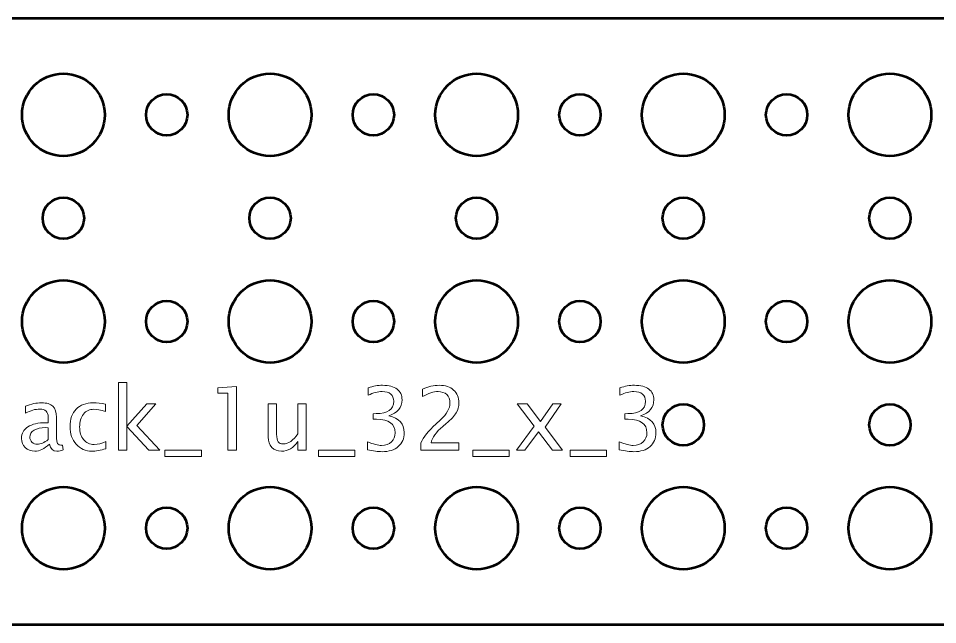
# Model space of a CAD drawing. Header units: centimetres. Extents: x -24.1 to 24.1, y -8.2 to 14.1.
# Drawn here: x 4.17 to 10.85, y -8.2 to -3.8 of the extents above; entities that cross this region are included whole.
import ezdxf

# ---------------------------------------------------------------- set-up
doc = ezdxf.new("R2010")
doc.units = ezdxf.units.CM
doc.header["$MEASUREMENT"] = 0
doc.layers.add('Layer 1', color=7, linetype='Continuous')

msp = doc.modelspace()

# ---------------------------------------------------------------- linework, layer by layer
at = {"layer": 'Layer 1', "lineweight": 53}
for centre, major_axis in [((4.50001, -4.50001), (0, 0.30001)), ((6.00001, -4.50001), (0, 0.30001)), ((7.50001, -4.50001), (0, 0.30001)), ((9.00001, -4.50001), (0, 0.30001)), ((10.50001, -4.50001), (0, 0.30001)), ((5.25, -4.5), (0, 0.15)), ((6.75, -4.5), (0, 0.15)), ((8.25, -4.5), (0, 0.15)), ((9.75, -4.5), (0, 0.15)), ((4.5, -5.25), (0, 0.15)), ((6, -5.25), (0, 0.15)), ((7.5, -5.25), (0, 0.15)), ((9, -5.25), (0, 0.15)), ((10.5, -5.25), (0, 0.15)), ((4.50001, -6.00001), (0, 0.30001)), ((6.00001, -6.00001), (0, 0.30001)), ((7.50001, -6.00001), (0, 0.30001)), ((9.00001, -6.00001), (0, 0.30001)), ((10.50001, -6.00001), (0, 0.30001)), ((5.25, -6), (0, 0.15)), ((6.75, -6), (0, 0.15)), ((8.25, -6), (0, 0.15)), ((9.75, -6), (0, 0.15)), ((9, -6.75), (0, 0.15)), ((10.5, -6.75), (0, 0.15)), ((4.50001, -7.50001), (0, 0.30001)), ((6.00001, -7.50001), (0, 0.30001)), ((7.50001, -7.50001), (0, 0.30001)), ((9.00001, -7.50001), (0, 0.30001)), ((10.50001, -7.50001), (0, 0.30001)), ((5.25, -7.5), (0, 0.15)), ((6.75, -7.5), (0, 0.15)), ((8.25, -7.5), (0, 0.15)), ((9.75, -7.5), (0, 0.15))]:
    msp.add_ellipse(centre, major_axis=major_axis, ratio=1, dxfattribs=at)
msp.add_open_spline([(-23.95, -7.7), (-23.95, -7.7), (-23.95, -4.3), (-23.95, -4.3), (-23.95, -4.3), (-23.95, -4.02386), (-23.72614, -3.8), (-23.45, -3.8), (-23.45, -3.8), (-23.45, -3.8), (23.45, -3.8), (23.45, -3.8), (23.45, -3.8), (23.72614, -3.8), (23.95, -4.02386), (23.95, -4.3), (23.95, -4.3), (23.95, -4.3), (23.95, -7.7), (23.95, -7.7), (23.95, -7.7), (23.95, -7.97614), (23.72614, -8.2), (23.45, -8.2), (23.45, -8.2), (23.45, -8.2), (-23.45, -8.2), (-23.45, -8.2), (-23.45, -8.2), (-23.72614, -8.2), (-23.95, -7.97614), (-23.95, -7.7)], degree=3, knots=[0, 0, 0, 0, 0.1111111, 0.1111111, 0.1111111, 0.1111111, 0.2222222, 0.2222222, 0.2222222, 0.2222222, 0.3333333, 0.3333333, 0.3333333, 0.3333333, 0.4444444, 0.4444444, 0.4444444, 0.4444444, 0.5555556, 0.5555556, 0.5555556, 0.5555556, 0.6666667, 0.6666667, 0.6666667, 0.6666667, 0.7777778, 0.7777778, 0.7777778, 0.7777778, 1, 1, 1, 1], dxfattribs=at)
at = {"layer": 'Layer 1', "color": 5, "lineweight": 9}
for points, knots in [([(4.90079, -6.93352), (4.90079, -6.93352), (4.90079, -6.44393), (4.90079, -6.44393), (4.90079, -6.44393), (4.90079, -6.44393), (4.96175, -6.44393), (4.96175, -6.44393), (4.96175, -6.44393), (4.96175, -6.44393), (4.96175, -6.76027), (4.96175, -6.76027), (4.96175, -6.76027), (4.96175, -6.76027), (5.10463, -6.59697), (5.10463, -6.59697), (5.10463, -6.59697), (5.10463, -6.59697), (5.17045, -6.59697), (5.17045, -6.59697), (5.17045, -6.59697), (5.17045, -6.59697), (5.03393, -6.75403), (5.03393, -6.75403), (5.03393, -6.75403), (5.03393, -6.75403), (5.19903, -6.93352), (5.19903, -6.93352), (5.19903, -6.93352), (5.19903, -6.93352), (5.1205, -6.93352), (5.1205, -6.93352), (5.1205, -6.93352), (5.1205, -6.93352), (4.96175, -6.76091), (4.96175, -6.76091), (4.96175, -6.76091), (4.96175, -6.76091), (4.96175, -6.93352), (4.96175, -6.93352), (4.96175, -6.93352), (4.96175, -6.93352), (4.90079, -6.93352), (4.90079, -6.93352)], [0, 0, 0, 0, 0.0833333, 0.0833333, 0.0833333, 0.0833333, 0.1666667, 0.1666667, 0.1666667, 0.1666667, 0.25, 0.25, 0.25, 0.25, 0.3333333, 0.3333333, 0.3333333, 0.3333333, 0.4166667, 0.4166667, 0.4166667, 0.4166667, 0.5, 0.5, 0.5, 0.5, 0.5833333, 0.5833333, 0.5833333, 0.5833333, 0.6666667, 0.6666667, 0.6666667, 0.6666667, 0.75, 0.75, 0.75, 0.75, 0.8333333, 0.8333333, 0.8333333, 0.8333333, 1, 1, 1, 1]), ([(5.69486, -6.93352), (5.69486, -6.93352), (5.69486, -6.52013), (5.69486, -6.52013), (5.69486, -6.52013), (5.69486, -6.52013), (5.62184, -6.52013), (5.62184, -6.52013), (5.62184, -6.52013), (5.62184, -6.52013), (5.62184, -6.48203), (5.62184, -6.48203), (5.62184, -6.48203), (5.62184, -6.48203), (5.75582, -6.4706), (5.75582, -6.4706), (5.75582, -6.4706), (5.75582, -6.4706), (5.75582, -6.93352), (5.75582, -6.93352), (5.75582, -6.93352), (5.75582, -6.93352), (5.69486, -6.93352), (5.69486, -6.93352)], [0, 0, 0, 0, 0.1428571, 0.1428571, 0.1428571, 0.1428571, 0.2857143, 0.2857143, 0.2857143, 0.2857143, 0.4285714, 0.4285714, 0.4285714, 0.4285714, 0.5714286, 0.5714286, 0.5714286, 0.5714286, 0.7142857, 0.7142857, 0.7142857, 0.7142857, 1, 1, 1, 1]), ([(6.70641, -6.93034), (6.70641, -6.93034), (6.70641, -6.87319), (6.70641, -6.87319), (6.70641, -6.87319), (6.75001, -6.89055), (6.7842, -6.89923), (6.80928, -6.89923), (6.80928, -6.89923), (6.83881, -6.89923), (6.86262, -6.89076), (6.88093, -6.87372), (6.88093, -6.87372), (6.89924, -6.85668), (6.90834, -6.83446), (6.90834, -6.80715), (6.90834, -6.80715), (6.90834, -6.74238), (6.86326, -6.71), (6.77309, -6.71), (6.77309, -6.71), (6.77309, -6.71), (6.74896, -6.71), (6.74896, -6.71), (6.74896, -6.71), (6.74896, -6.71), (6.74896, -6.66904), (6.74896, -6.66904), (6.74896, -6.66904), (6.74896, -6.66904), (6.77033, -6.66872), (6.77033, -6.66872), (6.77033, -6.66872), (6.85511, -6.66872), (6.89755, -6.63888), (6.89755, -6.57908), (6.89755, -6.57908), (6.89755, -6.5322), (6.86939, -6.5087), (6.8132, -6.5087), (6.8132, -6.5087), (6.78303, -6.5087), (6.74959, -6.51738), (6.71276, -6.53474), (6.71276, -6.53474), (6.71276, -6.53474), (6.71276, -6.4814), (6.71276, -6.4814), (6.71276, -6.4814), (6.74885, -6.46912), (6.78367, -6.46298), (6.81711, -6.46298), (6.81711, -6.46298), (6.86262, -6.46298), (6.89765, -6.47209), (6.92199, -6.49029), (6.92199, -6.49029), (6.94633, -6.50839), (6.95851, -6.53474), (6.95851, -6.56924), (6.95851, -6.56924), (6.95851, -6.62311), (6.92665, -6.66153), (6.86283, -6.68439), (6.86283, -6.68439), (6.93681, -6.70164), (6.97375, -6.74217), (6.97375, -6.8062), (6.97375, -6.8062), (6.97375, -6.84938), (6.95946, -6.88335), (6.93099, -6.90801), (6.93099, -6.90801), (6.90252, -6.93267), (6.86336, -6.94495), (6.81362, -6.94495), (6.81362, -6.94495), (6.78526, -6.94495), (6.74959, -6.94008), (6.70641, -6.93034)], [0, 0, 0, 0, 0.047619, 0.047619, 0.047619, 0.047619, 0.0952381, 0.0952381, 0.0952381, 0.0952381, 0.1428571, 0.1428571, 0.1428571, 0.1428571, 0.1904762, 0.1904762, 0.1904762, 0.1904762, 0.2380952, 0.2380952, 0.2380952, 0.2380952, 0.2857143, 0.2857143, 0.2857143, 0.2857143, 0.3333333, 0.3333333, 0.3333333, 0.3333333, 0.3809524, 0.3809524, 0.3809524, 0.3809524, 0.4285714, 0.4285714, 0.4285714, 0.4285714, 0.4761905, 0.4761905, 0.4761905, 0.4761905, 0.5238095, 0.5238095, 0.5238095, 0.5238095, 0.5714286, 0.5714286, 0.5714286, 0.5714286, 0.6190476, 0.6190476, 0.6190476, 0.6190476, 0.6666667, 0.6666667, 0.6666667, 0.6666667, 0.7142857, 0.7142857, 0.7142857, 0.7142857, 0.7619048, 0.7619048, 0.7619048, 0.7619048, 0.8095238, 0.8095238, 0.8095238, 0.8095238, 0.8571429, 0.8571429, 0.8571429, 0.8571429, 0.9047619, 0.9047619, 0.9047619, 0.9047619, 1, 1, 1, 1]), ([(7.09588, -6.93352), (7.09588, -6.93352), (7.09588, -6.88018), (7.09588, -6.88018), (7.09588, -6.88018), (7.11366, -6.83859), (7.14953, -6.79318), (7.20361, -6.74418), (7.20361, -6.74418), (7.20361, -6.74418), (7.23854, -6.71286), (7.23854, -6.71286), (7.23854, -6.71286), (7.28352, -6.67201), (7.30606, -6.63158), (7.30606, -6.59136), (7.30606, -6.59136), (7.30606, -6.56564), (7.29833, -6.54553), (7.28299, -6.53082), (7.28299, -6.53082), (7.26764, -6.51611), (7.24637, -6.5087), (7.21938, -6.5087), (7.21938, -6.5087), (7.18784, -6.5087), (7.15049, -6.52077), (7.10731, -6.5449), (7.10731, -6.5449), (7.10731, -6.5449), (7.10731, -6.49156), (7.10731, -6.49156), (7.10731, -6.49156), (7.14805, -6.47251), (7.18859, -6.46298), (7.22901, -6.46298), (7.22901, -6.46298), (7.27198, -6.46298), (7.30648, -6.47452), (7.33252, -6.4977), (7.33252, -6.4977), (7.35845, -6.52088), (7.37147, -6.55157), (7.37147, -6.58988), (7.37147, -6.58988), (7.37147, -6.6174), (7.3649, -6.64184), (7.35178, -6.66312), (7.35178, -6.66312), (7.33855, -6.68449), (7.3141, -6.71032), (7.27823, -6.7408), (7.27823, -6.7408), (7.27823, -6.7408), (7.25463, -6.76091), (7.25463, -6.76091), (7.25463, -6.76091), (7.20552, -6.8025), (7.17716, -6.84229), (7.16954, -6.88018), (7.16954, -6.88018), (7.16954, -6.88018), (7.36956, -6.88018), (7.36956, -6.88018), (7.36956, -6.88018), (7.36956, -6.88018), (7.36956, -6.93352), (7.36956, -6.93352), (7.36956, -6.93352), (7.36956, -6.93352), (7.09588, -6.93352), (7.09588, -6.93352)], [0, 0, 0, 0, 0.0526316, 0.0526316, 0.0526316, 0.0526316, 0.1052632, 0.1052632, 0.1052632, 0.1052632, 0.1578947, 0.1578947, 0.1578947, 0.1578947, 0.2105263, 0.2105263, 0.2105263, 0.2105263, 0.2631579, 0.2631579, 0.2631579, 0.2631579, 0.3157895, 0.3157895, 0.3157895, 0.3157895, 0.3684211, 0.3684211, 0.3684211, 0.3684211, 0.4210526, 0.4210526, 0.4210526, 0.4210526, 0.4736842, 0.4736842, 0.4736842, 0.4736842, 0.5263158, 0.5263158, 0.5263158, 0.5263158, 0.5789474, 0.5789474, 0.5789474, 0.5789474, 0.6315789, 0.6315789, 0.6315789, 0.6315789, 0.6842105, 0.6842105, 0.6842105, 0.6842105, 0.7368421, 0.7368421, 0.7368421, 0.7368421, 0.7894737, 0.7894737, 0.7894737, 0.7894737, 0.8421053, 0.8421053, 0.8421053, 0.8421053, 0.8947368, 0.8947368, 0.8947368, 0.8947368, 1, 1, 1, 1]), ([(8.53394, -6.93034), (8.53394, -6.93034), (8.53394, -6.87319), (8.53394, -6.87319), (8.53394, -6.87319), (8.57754, -6.89055), (8.61173, -6.89923), (8.63681, -6.89923), (8.63681, -6.89923), (8.66634, -6.89923), (8.69015, -6.89076), (8.70846, -6.87372), (8.70846, -6.87372), (8.72677, -6.85668), (8.73587, -6.83446), (8.73587, -6.80715), (8.73587, -6.80715), (8.73587, -6.74238), (8.69079, -6.71), (8.60062, -6.71), (8.60062, -6.71), (8.60062, -6.71), (8.57649, -6.71), (8.57649, -6.71), (8.57649, -6.71), (8.57649, -6.71), (8.57649, -6.66904), (8.57649, -6.66904), (8.57649, -6.66904), (8.57649, -6.66904), (8.59786, -6.66872), (8.59786, -6.66872), (8.59786, -6.66872), (8.68264, -6.66872), (8.72508, -6.63888), (8.72508, -6.57908), (8.72508, -6.57908), (8.72508, -6.5322), (8.69692, -6.5087), (8.64073, -6.5087), (8.64073, -6.5087), (8.61056, -6.5087), (8.57712, -6.51738), (8.54029, -6.53474), (8.54029, -6.53474), (8.54029, -6.53474), (8.54029, -6.4814), (8.54029, -6.4814), (8.54029, -6.4814), (8.57638, -6.46912), (8.6112, -6.46298), (8.64464, -6.46298), (8.64464, -6.46298), (8.69015, -6.46298), (8.72518, -6.47209), (8.74952, -6.49029), (8.74952, -6.49029), (8.77386, -6.50839), (8.78604, -6.53474), (8.78604, -6.56924), (8.78604, -6.56924), (8.78604, -6.62311), (8.75418, -6.66153), (8.69036, -6.68439), (8.69036, -6.68439), (8.76434, -6.70164), (8.80128, -6.74217), (8.80128, -6.8062), (8.80128, -6.8062), (8.80128, -6.84938), (8.78699, -6.88335), (8.75852, -6.90801), (8.75852, -6.90801), (8.73005, -6.93267), (8.69089, -6.94495), (8.64115, -6.94495), (8.64115, -6.94495), (8.61279, -6.94495), (8.57712, -6.94008), (8.53394, -6.93034)], [0, 0, 0, 0, 0.047619, 0.047619, 0.047619, 0.047619, 0.0952381, 0.0952381, 0.0952381, 0.0952381, 0.1428571, 0.1428571, 0.1428571, 0.1428571, 0.1904762, 0.1904762, 0.1904762, 0.1904762, 0.2380952, 0.2380952, 0.2380952, 0.2380952, 0.2857143, 0.2857143, 0.2857143, 0.2857143, 0.3333333, 0.3333333, 0.3333333, 0.3333333, 0.3809524, 0.3809524, 0.3809524, 0.3809524, 0.4285714, 0.4285714, 0.4285714, 0.4285714, 0.4761905, 0.4761905, 0.4761905, 0.4761905, 0.5238095, 0.5238095, 0.5238095, 0.5238095, 0.5714286, 0.5714286, 0.5714286, 0.5714286, 0.6190476, 0.6190476, 0.6190476, 0.6190476, 0.6666667, 0.6666667, 0.6666667, 0.6666667, 0.7142857, 0.7142857, 0.7142857, 0.7142857, 0.7619048, 0.7619048, 0.7619048, 0.7619048, 0.8095238, 0.8095238, 0.8095238, 0.8095238, 0.8571429, 0.8571429, 0.8571429, 0.8571429, 0.9047619, 0.9047619, 0.9047619, 0.9047619, 1, 1, 1, 1]), ([(4.39839, -6.89066), (4.36177, -6.92431), (4.32653, -6.94114), (4.29266, -6.94114), (4.29266, -6.94114), (4.26483, -6.94114), (4.24165, -6.93246), (4.22334, -6.915), (4.22334, -6.915), (4.20493, -6.89754), (4.19572, -6.87552), (4.19572, -6.84896), (4.19572, -6.84896), (4.19572, -6.81223), (4.21117, -6.78398), (4.24208, -6.76429), (4.24208, -6.76429), (4.27298, -6.74461), (4.31732, -6.73476), (4.37511, -6.73476), (4.37511, -6.73476), (4.37511, -6.73476), (4.3894, -6.73476), (4.3894, -6.73476), (4.3894, -6.73476), (4.3894, -6.73476), (4.3894, -6.69423), (4.3894, -6.69423), (4.3894, -6.69423), (4.3894, -6.65518), (4.36908, -6.6357), (4.32833, -6.6357), (4.32833, -6.6357), (4.29679, -6.6357), (4.26229, -6.64565), (4.22493, -6.66555), (4.22493, -6.66555), (4.22493, -6.66555), (4.22493, -6.61538), (4.22493, -6.61538), (4.22493, -6.61538), (4.26599, -6.59845), (4.30473, -6.58998), (4.34103, -6.58998), (4.34103, -6.58998), (4.37839, -6.58998), (4.40601, -6.59845), (4.42369, -6.61549), (4.42369, -6.61549), (4.44147, -6.63253), (4.45036, -6.65878), (4.45036, -6.69423), (4.45036, -6.69423), (4.45036, -6.69423), (4.45036, -6.84631), (4.45036, -6.84631), (4.45036, -6.84631), (4.45036, -6.88113), (4.46104, -6.89859), (4.48253, -6.89859), (4.48253, -6.89859), (4.48517, -6.89859), (4.48909, -6.89817), (4.49428, -6.89732), (4.49428, -6.89732), (4.49428, -6.89732), (4.49862, -6.93119), (4.49862, -6.93119), (4.49862, -6.93119), (4.48475, -6.93786), (4.46951, -6.94114), (4.45279, -6.94114), (4.45279, -6.94114), (4.42432, -6.94114), (4.40622, -6.92431), (4.39839, -6.89066)], [0, 0, 0, 0, 0.05, 0.05, 0.05, 0.05, 0.1, 0.1, 0.1, 0.1, 0.15, 0.15, 0.15, 0.15, 0.2, 0.2, 0.2, 0.2, 0.25, 0.25, 0.25, 0.25, 0.3, 0.3, 0.3, 0.3, 0.35, 0.35, 0.35, 0.35, 0.4, 0.4, 0.4, 0.4, 0.45, 0.45, 0.45, 0.45, 0.5, 0.5, 0.5, 0.5, 0.55, 0.55, 0.55, 0.55, 0.6, 0.6, 0.6, 0.6, 0.65, 0.65, 0.65, 0.65, 0.7, 0.7, 0.7, 0.7, 0.75, 0.75, 0.75, 0.75, 0.8, 0.8, 0.8, 0.8, 0.85, 0.85, 0.85, 0.85, 0.9, 0.9, 0.9, 0.9, 1, 1, 1, 1]), ([(4.80924, -6.92336), (4.76976, -6.93521), (4.73569, -6.94114), (4.70701, -6.94114), (4.70701, -6.94114), (4.6615, -6.94114), (4.62382, -6.92431), (4.59387, -6.89076), (4.59387, -6.89076), (4.56392, -6.85711), (4.54889, -6.81467), (4.54889, -6.76355), (4.54889, -6.76355), (4.54889, -6.70894), (4.56371, -6.66629), (4.59334, -6.63581), (4.59334, -6.63581), (4.62297, -6.60522), (4.66435, -6.58998), (4.71748, -6.58998), (4.71748, -6.58998), (4.74362, -6.58998), (4.77305, -6.59358), (4.80543, -6.60078), (4.80543, -6.60078), (4.80543, -6.60078), (4.80543, -6.65221), (4.80543, -6.65221), (4.80543, -6.65221), (4.77103, -6.64205), (4.74299, -6.63697), (4.7214, -6.63697), (4.7214, -6.63697), (4.69007, -6.63697), (4.66499, -6.64872), (4.64626, -6.67211), (4.64626, -6.67211), (4.62752, -6.6955), (4.61811, -6.72672), (4.61811, -6.76567), (4.61811, -6.76567), (4.61811, -6.80345), (4.62784, -6.83393), (4.64721, -6.85732), (4.64721, -6.85732), (4.66658, -6.8806), (4.69187, -6.89224), (4.7233, -6.89224), (4.7233, -6.89224), (4.75114, -6.89224), (4.77971, -6.88505), (4.80924, -6.87065), (4.80924, -6.87065), (4.80924, -6.87065), (4.80924, -6.92336), (4.80924, -6.92336)], [0, 0, 0, 0, 0.0666667, 0.0666667, 0.0666667, 0.0666667, 0.1333333, 0.1333333, 0.1333333, 0.1333333, 0.2, 0.2, 0.2, 0.2, 0.2666667, 0.2666667, 0.2666667, 0.2666667, 0.3333333, 0.3333333, 0.3333333, 0.3333333, 0.4, 0.4, 0.4, 0.4, 0.4666667, 0.4666667, 0.4666667, 0.4666667, 0.5333333, 0.5333333, 0.5333333, 0.5333333, 0.6, 0.6, 0.6, 0.6, 0.6666667, 0.6666667, 0.6666667, 0.6666667, 0.7333333, 0.7333333, 0.7333333, 0.7333333, 0.8, 0.8, 0.8, 0.8, 0.8666667, 0.8666667, 0.8666667, 0.8666667, 1, 1, 1, 1]), ([(6.2018, -6.93352), (6.2018, -6.93352), (6.2018, -6.87023), (6.2018, -6.87023), (6.2018, -6.87023), (6.16931, -6.91754), (6.12983, -6.94114), (6.08348, -6.94114), (6.08348, -6.94114), (6.05406, -6.94114), (6.03067, -6.93193), (6.01331, -6.91341), (6.01331, -6.91341), (5.99585, -6.89489), (5.98717, -6.87002), (5.98717, -6.83859), (5.98717, -6.83859), (5.98717, -6.83859), (5.98717, -6.59697), (5.98717, -6.59697), (5.98717, -6.59697), (5.98717, -6.59697), (6.04813, -6.59697), (6.04813, -6.59697), (6.04813, -6.59697), (6.04813, -6.59697), (6.04813, -6.81869), (6.04813, -6.81869), (6.04813, -6.81869), (6.04813, -6.84398), (6.05183, -6.86187), (6.05914, -6.87245), (6.05914, -6.87245), (6.06655, -6.88314), (6.07882, -6.88843), (6.09607, -6.88843), (6.09607, -6.88843), (6.13333, -6.88843), (6.16867, -6.86399), (6.2018, -6.81499), (6.2018, -6.81499), (6.2018, -6.81499), (6.2018, -6.59697), (6.2018, -6.59697), (6.2018, -6.59697), (6.2018, -6.59697), (6.26276, -6.59697), (6.26276, -6.59697), (6.26276, -6.59697), (6.26276, -6.59697), (6.26276, -6.93352), (6.26276, -6.93352), (6.26276, -6.93352), (6.26276, -6.93352), (6.2018, -6.93352), (6.2018, -6.93352)], [0, 0, 0, 0, 0.0666667, 0.0666667, 0.0666667, 0.0666667, 0.1333333, 0.1333333, 0.1333333, 0.1333333, 0.2, 0.2, 0.2, 0.2, 0.2666667, 0.2666667, 0.2666667, 0.2666667, 0.3333333, 0.3333333, 0.3333333, 0.3333333, 0.4, 0.4, 0.4, 0.4, 0.4666667, 0.4666667, 0.4666667, 0.4666667, 0.5333333, 0.5333333, 0.5333333, 0.5333333, 0.6, 0.6, 0.6, 0.6, 0.6666667, 0.6666667, 0.6666667, 0.6666667, 0.7333333, 0.7333333, 0.7333333, 0.7333333, 0.8, 0.8, 0.8, 0.8, 0.8666667, 0.8666667, 0.8666667, 0.8666667, 1, 1, 1, 1]), ([(7.78951, -6.93352), (7.78951, -6.93352), (7.91767, -6.75985), (7.91767, -6.75985), (7.91767, -6.75985), (7.91767, -6.75985), (7.79332, -6.59697), (7.79332, -6.59697), (7.79332, -6.59697), (7.79332, -6.59697), (7.86602, -6.59697), (7.86602, -6.59697), (7.86602, -6.59697), (7.86602, -6.59697), (7.96424, -6.72662), (7.96424, -6.72662), (7.96424, -6.72662), (7.96424, -6.72662), (8.05314, -6.59697), (8.05314, -6.59697), (8.05314, -6.59697), (8.05314, -6.59697), (8.11272, -6.59697), (8.11272, -6.59697), (8.11272, -6.59697), (8.11272, -6.59697), (7.9963, -6.76768), (7.9963, -6.76768), (7.9963, -6.76768), (7.9963, -6.76768), (8.12288, -6.93352), (8.12288, -6.93352), (8.12288, -6.93352), (8.12288, -6.93352), (8.05017, -6.93352), (8.05017, -6.93352), (8.05017, -6.93352), (8.05017, -6.93352), (7.94878, -6.80017), (7.94878, -6.80017), (7.94878, -6.80017), (7.94878, -6.80017), (7.85068, -6.93352), (7.85068, -6.93352), (7.85068, -6.93352), (7.85068, -6.93352), (7.78951, -6.93352), (7.78951, -6.93352)], [0, 0, 0, 0, 0.0769231, 0.0769231, 0.0769231, 0.0769231, 0.1538462, 0.1538462, 0.1538462, 0.1538462, 0.2307692, 0.2307692, 0.2307692, 0.2307692, 0.3076923, 0.3076923, 0.3076923, 0.3076923, 0.3846154, 0.3846154, 0.3846154, 0.3846154, 0.4615385, 0.4615385, 0.4615385, 0.4615385, 0.5384615, 0.5384615, 0.5384615, 0.5384615, 0.6153846, 0.6153846, 0.6153846, 0.6153846, 0.6923077, 0.6923077, 0.6923077, 0.6923077, 0.7692308, 0.7692308, 0.7692308, 0.7692308, 0.8461538, 0.8461538, 0.8461538, 0.8461538, 1, 1, 1, 1]), ([(4.3894, -6.85743), (4.3894, -6.85743), (4.3894, -6.77096), (4.3894, -6.77096), (4.3894, -6.77096), (4.3894, -6.77096), (4.36982, -6.77032), (4.36982, -6.77032), (4.36982, -6.77032), (4.33595, -6.77032), (4.30864, -6.77657), (4.2878, -6.78906), (4.2878, -6.78906), (4.26705, -6.80165), (4.25668, -6.81827), (4.25668, -6.83901), (4.25668, -6.83901), (4.25668, -6.85351), (4.26187, -6.86579), (4.27213, -6.87584), (4.27213, -6.87584), (4.2825, -6.88589), (4.2951, -6.89097), (4.31002, -6.89097), (4.31002, -6.89097), (4.33542, -6.89097), (4.36188, -6.87976), (4.3894, -6.85743)], [0, 0, 0, 0, 0.125, 0.125, 0.125, 0.125, 0.25, 0.25, 0.25, 0.25, 0.375, 0.375, 0.375, 0.375, 0.5, 0.5, 0.5, 0.5, 0.625, 0.625, 0.625, 0.625, 0.75, 0.75, 0.75, 0.75, 1, 1, 1, 1]), ([(5.23766, -6.97924), (5.23766, -6.97924), (5.23766, -6.93352), (5.23766, -6.93352), (5.23766, -6.93352), (5.23766, -6.93352), (5.50182, -6.93352), (5.50182, -6.93352), (5.50182, -6.93352), (5.50182, -6.93352), (5.50182, -6.97924), (5.50182, -6.97924), (5.50182, -6.97924), (5.50182, -6.97924), (5.23766, -6.97924), (5.23766, -6.97924)], [0, 0, 0, 0, 0.2, 0.2, 0.2, 0.2, 0.4, 0.4, 0.4, 0.4, 0.6, 0.6, 0.6, 0.6, 1, 1, 1, 1]), ([(6.35081, -6.97924), (6.35081, -6.97924), (6.35081, -6.93352), (6.35081, -6.93352), (6.35081, -6.93352), (6.35081, -6.93352), (6.61497, -6.93352), (6.61497, -6.93352), (6.61497, -6.93352), (6.61497, -6.93352), (6.61497, -6.97924), (6.61497, -6.97924), (6.61497, -6.97924), (6.61497, -6.97924), (6.35081, -6.97924), (6.35081, -6.97924)], [0, 0, 0, 0, 0.2, 0.2, 0.2, 0.2, 0.4, 0.4, 0.4, 0.4, 0.6, 0.6, 0.6, 0.6, 1, 1, 1, 1]), ([(7.47137, -6.97924), (7.47137, -6.97924), (7.47137, -6.93352), (7.47137, -6.93352), (7.47137, -6.93352), (7.47137, -6.93352), (7.73553, -6.93352), (7.73553, -6.93352), (7.73553, -6.93352), (7.73553, -6.93352), (7.73553, -6.97924), (7.73553, -6.97924), (7.73553, -6.97924), (7.73553, -6.97924), (7.47137, -6.97924), (7.47137, -6.97924)], [0, 0, 0, 0, 0.2, 0.2, 0.2, 0.2, 0.4, 0.4, 0.4, 0.4, 0.6, 0.6, 0.6, 0.6, 1, 1, 1, 1]), ([(8.17834, -6.97924), (8.17834, -6.97924), (8.17834, -6.93352), (8.17834, -6.93352), (8.17834, -6.93352), (8.17834, -6.93352), (8.4425, -6.93352), (8.4425, -6.93352), (8.4425, -6.93352), (8.4425, -6.93352), (8.4425, -6.97924), (8.4425, -6.97924), (8.4425, -6.97924), (8.4425, -6.97924), (8.17834, -6.97924), (8.17834, -6.97924)], [0, 0, 0, 0, 0.2, 0.2, 0.2, 0.2, 0.4, 0.4, 0.4, 0.4, 0.6, 0.6, 0.6, 0.6, 1, 1, 1, 1])]:
    msp.add_open_spline(points, degree=3, knots=knots, dxfattribs=at)

doc.saveas('drawing.dxf')
